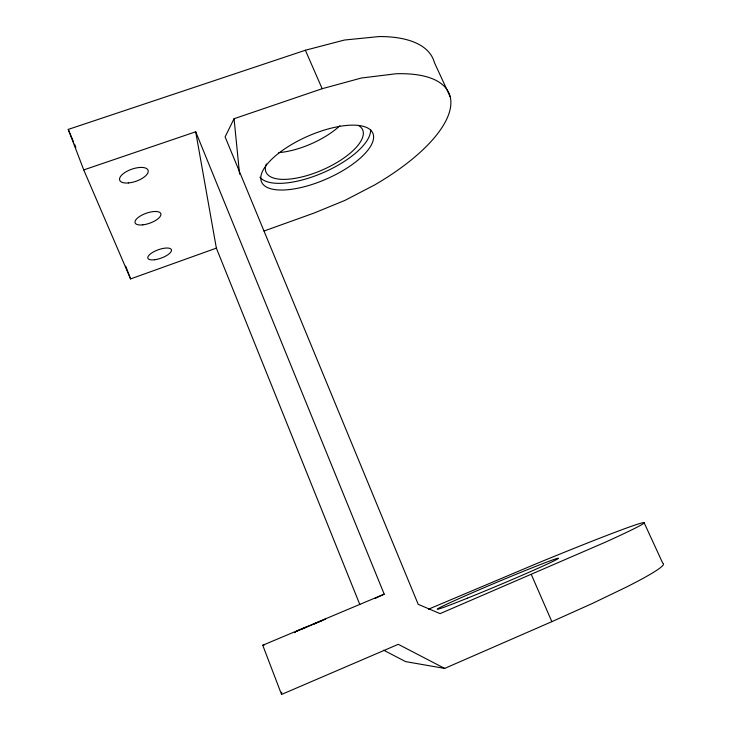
<?xml version="1.0" encoding="UTF-8"?>
<svg xmlns="http://www.w3.org/2000/svg" width="731" height="731" viewBox="0 0 731 731"><rect width="100%" height="100%" fill="white"/><g stroke="black" fill="none" stroke-linecap="round" stroke-linejoin="round"><path stroke-width="1.1" d="M644.002 522.482L662.752 563.199A159.495 10.545 -22.7 0 1 625.663 587.441L592.393 603.45L551.859 621.652L444.667 668.408L398.285 644.322L281.545 694.45L281.727 692.22M263.992 231.033L314.038 213.068L344.986 200.367L374.446 185.053A145.917 56.406 -23.7 0 0 396.028 73.758L361.342 78.025L322.161 88.716L234.057 118.724L225.111 136.88L418.196 604.309L440.099 613.638L605.241 542.247A158.307 4.194 -22.8 0 0 537.979 563.025L428.43 609.215M375.213 598.415L384.204 594.139L195.698 131.781L83.745 169.912L68.248 129.414L305.375 50.247L344.438 40.041L379.197 36.55A144.93 60.828 -23.8 0 1 434.369 62.482L450.104 96.611M294.949 632.443L294.456 632.671L294.885 632.498M324.856 619.376L325.505 619.084L311.095 625.224M297.49 630.844L295.379 631.767L299.673 630.012M298.312 630.487L306.865 626.86M322.408 620.427L313.992 624M281.545 694.45L262.74 645.254L384.204 594.139M307.258 626.832L310.136 625.626M306.298 627.244L300.697 629.583M83.745 169.912L130.584 278.913L216.358 248.129L195.698 131.781M262.74 645.254L264.293 644.961M444.667 668.408L405.595 661.61L383.647 650.197M305.375 50.247L322.161 88.716M531.364 574.63L551.859 621.652M68.248 129.414L73.612 142.024M74.507 144.126L75.85 147.278M216.358 248.129L359.807 604.491M125.695 266.175L130.584 278.913M234.057 118.724L239.576 174.17M370.571 129.551A60.673 23.694 -23.7 0 1 322.663 172.891A60.673 23.694 -23.7 0 1 259.916 177.149M358.391 125.385A52.742 20.587 -23.7 0 1 320.48 170.78A52.742 20.587 -23.7 0 1 266.34 163.945M339.897 125.759A52.458 21.857 -23.8 0 1 278.776 152.633M154.835 259.724A12.491 4.413 -19.9 0 0 171.429 249.819A12.491 4.413 -19.9 0 0 152.678 252.369A12.491 4.413 -19.9 0 0 154.835 259.724M142.801 224.856A13.642 5.272 -19.6 0 0 160.857 213.781A13.642 5.272 -19.6 0 0 140.233 216.074A13.642 5.272 -19.6 0 0 142.801 224.856M467.411 598.168A65.836 1.736 -22.8 0 0 558.484 558.265A65.836 1.736 -22.8 0 0 467.493 594.879A65.836 1.736 -22.8 0 0 467.411 598.168M290.371 189.448A60.755 23.328 -23.7 0 0 373.587 136.359A60.755 23.328 -23.7 0 0 287.63 146.949A60.755 23.328 -23.7 0 0 290.371 189.448M128.345 182.96A15.031 6.396 -19.2 0 0 148.146 170.424A15.031 6.396 -19.2 0 0 125.22 172.306A15.031 6.396 -19.2 0 0 128.345 182.96"/></g></svg>
